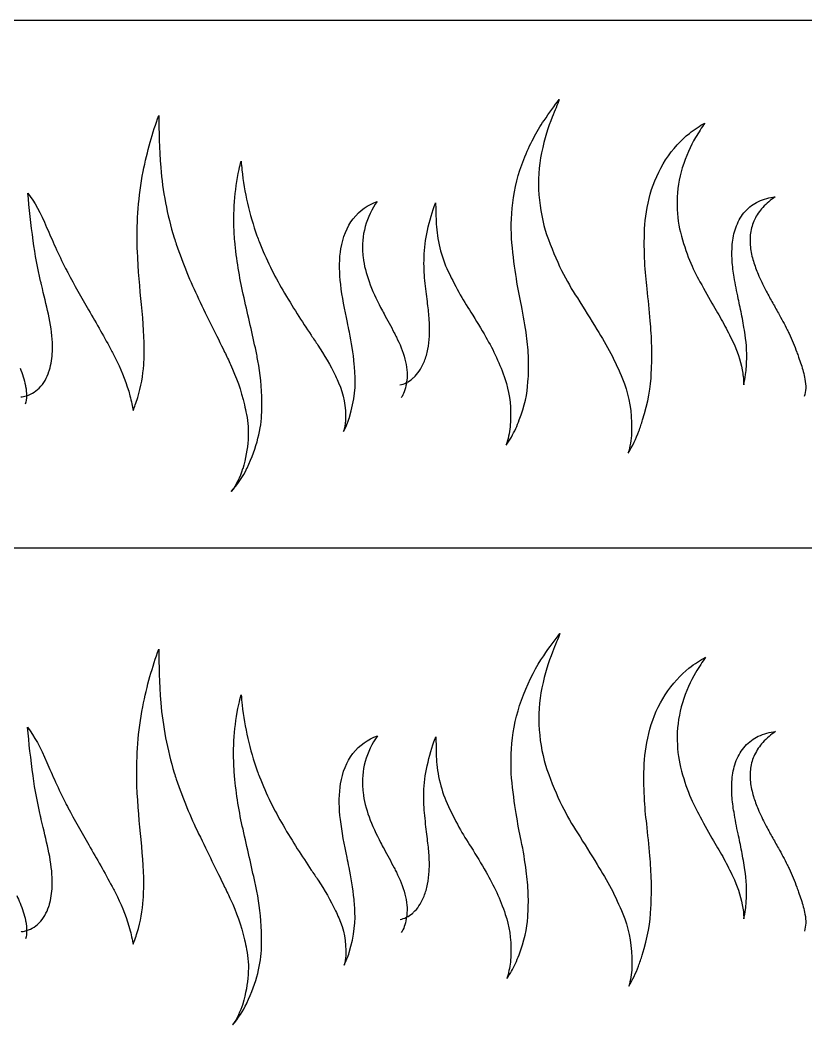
# Model space of a CAD drawing. Extents: x -11 to 6914, y 38 to 2262.
# Drawn here: x 4294 to 5152, y 55 to 1152 of the extents above; entities that cross this region are included whole.
import ezdxf

# ---------------------------------------------------------------- set-up
doc = ezdxf.new("R2010")
doc.units = 0
doc.layers.add('Layer_1', color=7, linetype='CONTINUOUS')

msp = doc.modelspace()

# ---------------------------------------------------------------- linework, layer by layer
at = {"layer": 'Layer_1', "color": 7}
for points in [[(0, 1152), (6912, 1152)], [(5075.96672, 927.614688), (5075.96672, 927.614688)], [(0, 575.99996), (6912, 575.99996)], [(4421.91864, 316.073856), (4421.91864, 316.073864)], [(4643.49616, 314.660056), (4643.49616, 314.660064)], [(4668.19736, 312.02816), (4668.19736, 312.028152)], [(4344.25864, 296.8806), (4344.25864, 296.880592)], [(5099.5132, 290.731296), (5099.5132, 290.731288)], [(4691.39992, 247.338424), (4691.39992, 247.338424)], [(4923.86912, 230.469288), (4923.86912, 230.469288)], [(4653.36344, 227.108352), (4653.36344, 227.10836)], [(4704.85544, 221.979008), (4704.85544, 221.979)], [(4802.7124, 222.041856), (4802.7124, 222.041848)], [(4738.93536, 208.723888), (4738.93536, 208.723896)], [(4428.73648, 191.761936), (4428.73648, 191.761944)], [(4735.11336, 195.725808), (4735.11336, 195.725808)]]:
    msp.add_lwpolyline(points, dxfattribs=at)
for points in [[(4865.93584, 1042.304064), (4871.81048, 1050.9484), (4877.36816, 1058.620536), (4882.56944, 1065.301216)], [(4882.56944, 1065.301216), (4880.50656, 1059.904424), (4877.934, 1053.460376), (4874.88224, 1045.932704)], [(4428.60856, 986.64044), (4433.18984, 1008.853528), (4438.86904, 1029.362464), (4445.64632, 1047.730104)], [(4445.64632, 1047.730104), (4445.66872, 1030.846464), (4446.30984, 1011.890744), (4447.75744, 990.927008)], [(4843.75992, 999.806656), (4850.45032, 1016.284256), (4857.86608, 1030.497664), (4865.93584, 1042.304064)], [(4874.88224, 1045.932704), (4870.58312, 1035.615136), (4866.66248, 1022.673448), (4863.27664, 1007.075208)], [(5024.4788, 1028.361184), (5030.27776, 1032.864792), (5035.86672, 1036.561672), (5041.23616, 1039.515192)], [(5041.23616, 1039.515192), (5038.02136, 1034.810872), (5034.65672, 1029.544016), (5031.19392, 1023.715224)], [(4998.51824, 999.351984), (5006.60768, 1011.593928), (5015.34128, 1021.20392), (5024.4788, 1028.361184)], [(5031.19392, 1023.715224), (5025.68128, 1014.516344), (5020.80352, 1003.493688), (5016.76064, 990.79792)], [(4831.85408, 952.507312), (4833.84664, 968.559328), (4837.78952, 984.364192), (4843.75992, 999.806656)], [(4863.27664, 1007.075208), (4860.35696, 992.431968), (4859.36512, 977.148416), (4860.3828, 961.319416)], [(4981.88616, 962.065224), (4985.61304, 975.381248), (4991.22104, 987.864384), (4998.51824, 999.351984)], [(4447.75744, 990.927008), (4449.91568, 965.429472), (4454.80872, 939.778688), (4462.47256, 914.296282)], [(4528.10272, 917.660439), (4526.6516, 942.01716), (4528.39352, 966.017616), (4533.30856, 989.053608)], [(4533.30856, 989.053608), (4534.01776, 992.08972), (4534.75832, 995.065712), (4535.5296, 997.98152)], [(4535.5296, 997.98152), (4535.79088, 994.825352), (4536.07728, 991.631552), (4536.38984, 988.40132)], [(4536.38984, 988.40132), (4539.0924, 963.921984), (4544.62624, 939.79304), (4552.83368, 916.524127)], [(5016.76064, 990.79792), (5013.17088, 978.919), (5011.28288, 966.715544), (5011.05312, 954.360656)], [(4422.12496, 907.175045), (4421.60288, 932.938904), (4423.55224, 959.659368), (4428.60856, 986.64044)], [(4308.6272, 911.233068), (4306.29912, 929.011), (4304.2972, 946.628776), (4302.83848, 963.247968)], [(4302.83848, 963.247968), (4309.97992, 953.683032), (4316.67776, 941.31128), (4323.37056, 925.6322)], [(4860.3828, 961.319416), (4861.65504, 945.511064), (4864.47, 930.977728), (4868.8004, 917.833773)], [(4975.66032, 924.287936), (4976.22992, 936.066104), (4978.29968, 948.755992), (4981.88616, 962.065224)], [(5011.05312, 954.360632), (5010.97712, 941.991304), (5012.2532, 930.664896), (5014.70008, 920.436023)], [(5011.05312, 954.360656), (5011.05312, 954.360648), (5011.05312, 954.36064), (5011.05312, 954.360632)], [(5099.83392, 953.988792), (5105.84104, 956.85148), (5111.91984, 958.377224), (5117.942, 958.998128)], [(5117.942, 958.998128), (5113.2944, 955.837008), (5108.7528, 952.050216), (5104.62552, 947.51292)], [(4657.76616, 935.193936), (4664.824, 944.341064), (4673.76944, 950.45728), (4683.8648, 954.091712)], [(4683.8648, 954.091712), (4678.19512, 945.841424), (4673.64392, 936.626904), (4670.86024, 926.546)], [(4738.7332, 922.440256), (4741.17424, 933.051752), (4744.07688, 943.040808), (4747.47032, 952.10208)], [(4747.47032, 952.10208), (4747.51832, 952.231872), (4747.56576, 952.361528), (4747.61352, 952.491056)], [(4747.61352, 952.491056), (4747.62152, 952.418496), (4747.62472, 952.34568), (4747.62952, 952.272624)], [(4747.62952, 952.272624), (4747.88984, 947.119712), (4748.05968, 940.486264), (4748.23792, 932.160792)], [(4830.85352, 908.788481), (4829.774, 921.88195), (4830.06096, 936.459232), (4831.85408, 952.507296)], [(4831.85408, 952.507296), (4831.85408, 952.507304), (4831.85408, 952.507312), (4831.85408, 952.507312)], [(5085.49464, 943.197608), (5089.8472, 947.99692), (5094.72192, 951.530976), (5099.83392, 953.988792)], [(5104.62552, 947.51292), (5101.11408, 943.651432), (5098.03264, 939.176272), (5095.63288, 934.157736)], [(4644.32472, 902.178945), (4646.38832, 915.027095), (4651.02632, 926.300304), (4657.76616, 935.193936)], [(5075.96672, 927.614688), (5078.27992, 933.478104), (5081.52248, 938.72724), (5085.49464, 943.197608)], [(5095.63288, 934.157736), (5093.44128, 929.510448), (5091.97664, 924.56188), (5091.25632, 919.503691)], [(4323.37056, 925.6322), (4329.3648, 911.850402), (4336.1176, 896.826289), (4344.09472, 880.806122)], [(4670.86024, 926.546), (4668.19736, 916.79895), (4667.318, 906.429638), (4668.24136, 896.016128)], [(4735.09096, 893.392606), (4735.42808, 902.835717), (4736.57096, 912.547609), (4738.7332, 922.440256)], [(4748.23792, 932.160792), (4748.50192, 924.353512), (4749.51952, 915.915294), (4751.47152, 906.855152)], [(4975.80872, 888.201806), (4975.30128, 899.239274), (4975.1972, 911.334963), (4975.66032, 924.287936)], [(5071.57208, 909.568579), (5072.21888, 915.608433), (5073.67312, 921.721608), (5075.96672, 927.614688)], [(4316.79624, 867.147821), (4313.68016, 880.962655), (4310.78512, 895.693041), (4308.6272, 911.233068)], [(4462.47256, 914.296282), (4463.20952, 911.962945), (4463.95664, 909.651772), (4464.71368, 907.362895)], [(4528.10272, 917.66043), (4528.10272, 917.660433), (4528.10272, 917.660436), (4528.10272, 917.660439)], [(4528.61168, 911.012291), (4528.42744, 913.212063), (4528.25768, 915.428264), (4528.10272, 917.66043)], [(4528.61168, 911.012282), (4528.61168, 911.012286), (4528.61168, 911.012289), (4528.61168, 911.012291)], [(4537.90672, 852.776931), (4533.68256, 871.194946), (4530.45016, 890.696575), (4528.61168, 911.012282)], [(4552.83368, 916.524127), (4552.83368, 916.524122), (4552.83368, 916.524115), (4552.83368, 916.52411)], [(4552.83368, 916.52411), (4553.61776, 914.389458), (4554.41328, 912.279354), (4555.21984, 910.193788)], [(4868.8004, 917.833773), (4873.96584, 903.425273), (4879.43152, 890.400162), (4885.12984, 878.818853)], [(5014.70008, 920.436023), (5017.63408, 909.1383), (5021.01072, 898.99434), (5024.6836, 889.946704)], [(5091.25632, 919.503684), (5090.54744, 914.397049), (5090.54448, 909.351338), (5091.08024, 904.49597)], [(5091.25632, 919.503691), (5091.25632, 919.503689), (5091.25632, 919.503686), (5091.25632, 919.503684)], [(4422.12496, 907.175026), (4422.12496, 907.175032), (4422.12496, 907.175038), (4422.12496, 907.175045)], [(4422.35456, 900.169275), (4422.27024, 902.47711), (4422.19352, 904.812389), (4422.12496, 907.175026)], [(4422.35456, 900.169266), (4422.35456, 900.169269), (4422.35456, 900.169272), (4422.35456, 900.169275)], [(4426.8744, 841.513356), (4424.96248, 859.273862), (4423.26048, 878.846642), (4422.35456, 900.169266)], [(4464.71368, 907.362895), (4471.91728, 886.236446), (4480.13216, 866.36566), (4489.11472, 847.842863)], [(4555.21984, 910.193788), (4562.86488, 890.919999), (4571.59144, 873.213296), (4581.05184, 857.119543)], [(4643.81832, 898.594908), (4643.96904, 899.796521), (4644.13768, 900.991514), (4644.32472, 902.178939)], [(4644.32472, 902.178939), (4644.32472, 902.178941), (4644.32472, 902.178943), (4644.32472, 902.178945)], [(4751.47152, 906.855152), (4751.47152, 906.855146), (4751.47152, 906.855142), (4751.47152, 906.855136)], [(4751.47152, 906.855136), (4753.57744, 897.796334), (4756.37472, 889.073383), (4759.96656, 880.847578)], [(4835.7668, 870.12029), (4833.96568, 881.520983), (4832.29368, 894.392886), (4830.85352, 908.788481)], [(5071.20304, 889.58557), (5070.82632, 896.099702), (5070.88976, 902.822826), (5071.57208, 909.568579)], [(5091.08024, 904.49597), (5091.08024, 904.495967), (5091.08024, 904.495965), (5091.08024, 904.495962)], [(5091.08024, 904.495962), (5091.71048, 899.007576), (5092.86568, 893.741244), (5094.36544, 888.698617)], [(4644.17472, 863.438412), (4642.68528, 875.537554), (4642.4444, 887.436961), (4643.81832, 898.594908)], [(4668.24136, 896.016128), (4668.24136, 896.016124), (4668.24136, 896.016121), (4668.24136, 896.016117)], [(4668.24136, 896.016117), (4668.32904, 895.04667), (4668.43104, 894.078528), (4668.5468, 893.111951)], [(4668.5468, 893.111951), (4669.63824, 884.094106), (4671.94824, 875.169074), (4675.07864, 866.517088)], [(4735.99416, 867.791028), (4735.2096, 875.422501), (4734.84392, 883.91339), (4735.09096, 893.392597)], [(4735.09096, 893.392597), (4735.09096, 893.3926), (4735.09096, 893.392603), (4735.09096, 893.392606)], [(5024.6836, 889.946704), (5028.24208, 881.221075), (5032.082, 873.391875), (5036.06464, 866.415275)], [(5073.4136, 871.315832), (5072.36656, 877.175989), (5071.57872, 883.312034), (5071.20304, 889.58557)], [(5094.36544, 888.698617), (5095.81024, 883.849714), (5097.57408, 879.192055), (5099.49592, 874.728986)], [(4344.09472, 880.806122), (4344.09472, 880.806118), (4344.09472, 880.806114), (4344.09472, 880.80611)], [(4344.09472, 880.80611), (4344.8508, 879.334122), (4345.6104, 877.864438), (4346.37352, 876.397539)], [(4759.96656, 880.847578), (4764.1884, 871.788054), (4768.52856, 863.156074), (4772.97704, 855.111463)], [(4885.12984, 878.818853), (4890.6532, 867.637823), (4896.4052, 857.598146), (4902.30552, 848.738746)], [(4978.4152, 858.820944), (4977.25384, 867.712652), (4976.33808, 877.55124), (4975.80872, 888.201806)], [(4316.79624, 867.147807), (4316.79624, 867.147811), (4316.79624, 867.147816), (4316.79624, 867.147821)], [(4317.6804, 863.354703), (4317.38784, 864.60596), (4317.09304, 865.870226), (4316.79624, 867.147807)], [(4346.37352, 876.397539), (4353.57456, 862.82639), (4361.18712, 849.140895), (4369.1584, 835.608359)], [(4675.07864, 866.517088), (4678.57104, 856.838686), (4682.96456, 847.447344), (4687.7492, 838.280371)], [(4738.68944, 844.941863), (4737.88904, 851.735054), (4736.96904, 859.293114), (4735.99416, 867.791028)], [(4841.38376, 840.622409), (4839.4464, 849.3022), (4837.54128, 859.118175), (4835.7668, 870.12029)], [(5077.8768, 847.929119), (5076.22416, 855.776664), (5074.67608, 863.579268), (5073.4136, 871.315832)], [(5099.49592, 874.728986), (5099.49592, 874.728982), (5099.49592, 874.728978), (5099.49592, 874.728974)], [(5099.49592, 874.728974), (5101.97784, 868.883479), (5104.71168, 863.223035), (5107.5796, 857.700393)], [(4325.22784, 831.090822), (4323.07472, 841.0334), (4320.44936, 851.729126), (4317.6804, 863.354703)], [(4581.05184, 857.119543), (4591.51512, 839.216967), (4601.8724, 822.956377), (4611.84424, 808.208583)], [(4651.39032, 821.975042), (4648.43848, 836.023634), (4645.78032, 849.944008), (4644.17472, 863.438412)], [(4981.80816, 823.851378), (4980.83376, 835.292051), (4979.63992, 846.965628), (4978.4152, 858.820944)], [(5036.06464, 866.415275), (5041.06552, 857.141867), (5046.03056, 848.364521), (5050.87856, 840.029884)], [(5107.5796, 857.700393), (5107.5796, 857.700389), (5107.5796, 857.700386), (5107.5796, 857.700382)], [(5107.5796, 857.700382), (5109.8624, 853.321116), (5112.2192, 848.998266), (5114.5916, 844.712651)], [(4489.11472, 847.842863), (4499.00648, 827.253135), (4508.55888, 807.885616), (4517.46576, 789.716714)], [(4551.05104, 794.168837), (4547.04992, 812.728347), (4542.47752, 832.295953), (4537.90672, 852.776931)], [(4740.63968, 827.110827), (4740.14736, 832.502813), (4739.47352, 838.398712), (4738.68944, 844.941863)], [(4772.97704, 855.111463), (4777.2792, 847.351115), (4781.6892, 840.018931), (4786.1756, 833.23191)], [(4902.30552, 848.738746), (4909.674, 836.89118), (4916.79048, 825.449118), (4923.57912, 814.431435)], [(5077.8768, 847.929109), (5077.8768, 847.929112), (5077.8768, 847.929116), (5077.8768, 847.929119)], [(5081.8436, 828.773914), (5080.57432, 835.351717), (5079.21624, 841.727113), (5077.8768, 847.929109)], [(5114.5916, 844.712651), (5116.90728, 840.520719), (5119.24704, 836.348912), (5121.58272, 832.184107)], [(4369.1584, 835.608359), (4377.99056, 820.54032), (4386.52184, 805.40757), (4394.4768, 790.441828)], [(4429.75512, 787.727331), (4429.98456, 803.850269), (4428.86696, 821.757987), (4426.8744, 841.513356)], [(4687.7492, 838.280371), (4688.95616, 835.963404), (4690.18608, 833.656885), (4691.43248, 831.357922)], [(4846.86, 807.448439), (4845.47664, 817.995712), (4843.62088, 829.043547), (4841.38376, 840.622409)], [(5050.87856, 840.029884), (5054.77128, 833.458464), (5058.50904, 826.929723), (5062.05144, 820.442086)], [(4329.5772, 800.083673), (4329.11936, 809.718363), (4327.60344, 819.987344), (4325.22784, 831.090822)], [(4691.43248, 831.357922), (4691.43248, 831.35792), (4691.43248, 831.357918), (4691.43248, 831.357917)], [(4691.43248, 831.357917), (4695.1, 824.592439), (4698.8548, 817.739345), (4702.50752, 810.679844)], [(4740.98968, 807.066359), (4741.32568, 813.33849), (4741.19472, 819.99939), (4740.63968, 827.110827)], [(4786.1756, 833.23191), (4791.82864, 824.201335), (4797.2912, 815.116673), (4802.47552, 806.039226)], [(4981.80816, 823.851364), (4981.80816, 823.851369), (4981.80816, 823.851374), (4981.80816, 823.851378)], [(4983.43208, 796.134979), (4983.23056, 805.602719), (4982.65128, 814.841979), (4981.80816, 823.851364)], [(5085.28512, 808.452206), (5084.25592, 815.542576), (5083.08416, 822.301786), (5081.8436, 828.773914)], [(5121.58272, 832.184107), (5124.97936, 826.162746), (5128.24912, 820.072063), (5131.33136, 813.895014)], [(4651.39032, 821.975029), (4651.39032, 821.975034), (4651.39032, 821.975038), (4651.39032, 821.975042)], [(4653.61928, 811.227024), (4652.87688, 814.834372), (4652.13, 818.417319), (4651.39032, 821.975029)], [(4923.57912, 814.431435), (4923.57912, 814.431433), (4923.57912, 814.43143), (4923.57912, 814.431428)], [(4923.57912, 814.431428), (4929.04576, 805.765125), (4934.16592, 796.951474), (4938.88064, 788.004733)], [(5062.05144, 820.442086), (5062.05144, 820.442085), (5062.05144, 820.442083), (5062.05144, 820.442082)], [(5062.05144, 820.442082), (5065.51128, 814.03669), (5068.80336, 807.546527), (5071.91304, 800.985162)], [(5131.33136, 813.895014), (5131.97424, 812.60516), (5132.60944, 811.312442), (5133.23592, 810.016559)], [(4611.84424, 808.208583), (4614.35304, 804.468069), (4616.8184, 800.797993), (4619.23824, 797.195945)], [(4653.61928, 811.227018), (4653.61928, 811.227019), (4653.61928, 811.227022), (4653.61928, 811.227024)], [(4659.00856, 776.120034), (4657.79344, 788.911488), (4655.85448, 800.537671), (4653.61928, 811.227018)], [(4702.50752, 810.679844), (4703.3072, 809.13248), (4704.10128, 807.57669), (4704.88712, 806.01091)], [(4704.88712, 806.01091), (4704.88712, 806.010906), (4704.88712, 806.010902), (4704.88712, 806.010898)], [(4704.88712, 806.010898), (4708.68496, 798.526724), (4711.94584, 790.605399), (4714.27856, 782.036858)], [(4739.22728, 792.674281), (4740.1648, 797.29137), (4740.73856, 802.102911), (4740.98968, 807.066351)], [(4740.98968, 807.066351), (4740.98968, 807.066354), (4740.98968, 807.066357), (4740.98968, 807.066359)], [(4802.47552, 806.039226), (4802.47552, 806.039223), (4802.47552, 806.039222), (4802.47552, 806.03922)], [(4802.47552, 806.03922), (4806.64104, 798.884126), (4810.54552, 791.467299), (4814.098, 783.795786)], [(4849.0348, 782.431973), (4848.76984, 790.79725), (4848.02344, 799.143625), (4846.86, 807.448439)], [(5071.91304, 800.985162), (5071.91304, 800.985158), (5071.91304, 800.985154), (5071.91304, 800.985151)], [(5071.91304, 800.985151), (5076.59976, 791.443198), (5079.96232, 781.078788), (5082.08856, 770.081262)], [(5085.28512, 808.452194), (5085.28512, 808.452198), (5085.28512, 808.452202), (5085.28512, 808.452206)], [(5086.66304, 773.611398), (5087.54816, 786.629162), (5086.92848, 798.160577), (5085.28512, 808.452194)], [(5133.23592, 810.016559), (5136.498, 803.079263), (5139.35536, 796.312478), (5141.7228, 789.607766)], [(4327.12904, 772.506975), (4328.8388, 779.030171), (4329.63192, 785.907859), (4329.70368, 792.879834)], [(4329.70368, 792.879834), (4329.73328, 795.246716), (4329.69088, 797.647442), (4329.5772, 800.083673)], [(4394.4768, 790.441828), (4396.47784, 786.649043), (4398.42592, 782.844938), (4400.31584, 779.031417)], [(4517.46576, 789.716714), (4517.46576, 789.716709), (4517.46576, 789.716703), (4517.46576, 789.716698)], [(4517.46576, 789.716698), (4519.7024, 785.106614), (4521.87208, 780.538007), (4523.97072, 776.009628)], [(4551.05104, 794.168822), (4551.05104, 794.168826), (4551.05104, 794.168832), (4551.05104, 794.168837)], [(4553.85456, 780.134694), (4552.98648, 784.782793), (4552.04936, 789.46077), (4551.05104, 794.168822)], [(4619.23824, 797.195945), (4626.42216, 786.466091), (4632.80712, 775.258879), (4638.352, 763.687406)], [(4735.4164, 779.633088), (4737.05584, 783.77433), (4738.31296, 788.14688), (4739.22728, 792.674274)], [(4739.22728, 792.674274), (4739.22728, 792.674276), (4739.22728, 792.674278), (4739.22728, 792.674281)], [(4982.94744, 766.725024), (4983.49968, 776.966767), (4983.63304, 786.769115), (4983.43208, 796.134964)], [(4983.43208, 796.134964), (4983.43208, 796.13497), (4983.43208, 796.134974), (4983.43208, 796.134979)], [(4400.31584, 779.031417), (4400.31592, 779.031413), (4400.31592, 779.031409), (4400.31592, 779.031405)], [(4400.31592, 779.031405), (4405.93392, 767.704278), (4410.69832, 755.360056), (4414.24384, 741.967624)], [(4429.22984, 775.717802), (4429.51352, 779.635134), (4429.6872, 783.638306), (4429.75512, 787.727331)], [(4553.85456, 780.134687), (4553.85456, 780.13469), (4553.85456, 780.134692), (4553.85456, 780.134694)], [(4558.1372, 735.03828), (4558.05, 751.252096), (4556.5168, 766.281791), (4553.85456, 780.134687)], [(4714.27856, 782.036858), (4714.28656, 782.012898), (4714.29056, 781.988938), (4714.29616, 781.96497)], [(4714.29616, 781.96497), (4716.26072, 773.923937), (4717.124, 766.205212), (4716.2708, 758.8215)], [(4725.42056, 763.406854), (4729.73688, 767.96485), (4733.09088, 773.639914), (4735.4164, 779.633085)], [(4735.4164, 779.633085), (4735.4164, 779.633086), (4735.4164, 779.633087), (4735.4164, 779.633088)], [(4814.098, 783.795786), (4817.56824, 776.218699), (4820.7192, 768.240856), (4823.47704, 759.851712)], [(4848.45552, 757.024552), (4849.12168, 765.672902), (4849.29736, 774.156001), (4849.0348, 782.431973)], [(4938.88064, 788.004733), (4938.88064, 788.004728), (4938.88064, 788.004723), (4938.88064, 788.004718)], [(4938.88064, 788.004718), (4943.48664, 779.13871), (4947.73192, 769.915278), (4951.58, 760.351056)], [(5141.7228, 789.607766), (5141.7228, 789.607763), (5141.7228, 789.607759), (5141.7228, 789.607756)], [(5141.7228, 789.607756), (5142.38176, 787.742527), (5143.03224, 785.898844), (5143.66976, 784.072355)], [(5143.66976, 784.072355), (5143.66976, 784.072354), (5143.66976, 784.072352), (5143.66976, 784.07235)], [(5143.66976, 784.07235), (5145.55608, 778.620456), (5147.36744, 773.392319), (5148.74856, 768.270498)], [(4294.39088, 772.095667), (4296.92024, 765.77975), (4298.96952, 759.53372), (4300.22584, 753.23084)], [(4315.32648, 750.35876), (4320.18296, 755.306872), (4323.69664, 761.639568), (4325.87256, 768.276758)], [(4325.87256, 768.276763), (4326.33744, 769.666811), (4326.75568, 771.077693), (4327.12904, 772.506966)], [(4325.87256, 768.276758), (4325.87256, 768.27676), (4325.87256, 768.276762), (4325.87256, 768.276763)], [(4327.12904, 772.506966), (4327.12904, 772.506969), (4327.12904, 772.506972), (4327.12904, 772.506975)], [(4422.6824, 739.934216), (4426.35904, 751.990288), (4428.49064, 764.0527), (4429.22984, 775.71779)], [(4429.22984, 775.71779), (4429.22984, 775.717794), (4429.22984, 775.717798), (4429.22984, 775.717802)], [(4523.97072, 776.009628), (4530.24488, 762.502178), (4535.35648, 747.876848), (4539.08944, 732.145376)], [(4659.69096, 767.529051), (4659.50752, 770.443259), (4659.27824, 773.306255), (4659.00856, 776.120034)], [(5082.08856, 770.081262), (5082.53488, 767.770687), (5082.92664, 765.439033), (5083.2644, 763.08768)], [(5085.91504, 765.24141), (5086.23368, 768.091525), (5086.48144, 770.880938), (5086.66304, 773.611398)], [(5148.74856, 768.270498), (5149.50008, 765.581975), (5150.13656, 762.88576), (5150.60472, 760.17032)], [(4638.352, 763.687406), (4639.56984, 761.136096), (4640.73968, 758.576152), (4641.86128, 756.008136)], [(4653.76736, 718.530672), (4659.24984, 737.30484), (4660.8384, 753.510456), (4659.69096, 767.529051)], [(4708.59552, 753.801984), (4713.54936, 754.758712), (4718.4716, 757.148536), (4722.59688, 760.708552)], [(4716.2708, 758.8215), (4716.12208, 757.628284), (4715.95528, 756.456804), (4715.76848, 755.30738)], [(4722.59688, 760.708552), (4723.57952, 761.553528), (4724.52104, 762.455299), (4725.42056, 763.406854)], [(4823.47704, 759.851712), (4823.47704, 759.851704), (4823.47704, 759.851704), (4823.47704, 759.851696)], [(4823.47704, 759.851696), (4827.71768, 747.649272), (4829.91912, 733.677968), (4829.54608, 717.984632)], [(4838.9712, 715.560792), (4844.67008, 730.446952), (4847.79544, 744.433008), (4848.45552, 757.024536)], [(4848.45552, 757.024536), (4848.45552, 757.024544), (4848.45552, 757.024544), (4848.45552, 757.024552)], [(4951.58, 760.351056), (4951.58, 760.351048), (4951.58, 760.351048), (4951.58, 760.35104)], [(4951.58, 760.35104), (4957.50728, 746.412568), (4960.84224, 730.481088), (4961.45072, 712.764248)], [(4973.54208, 715.611208), (4979.51544, 734.74972), (4982.506, 751.814056), (4982.94744, 766.725024)], [(5083.2644, 763.08768), (5083.59952, 759.868376), (5083.7628, 756.742744), (5083.76104, 753.708784)], [(5083.76104, 753.708784), (5084.68992, 757.5358), (5085.40312, 761.382048), (5085.91504, 765.24141)], [(5150.60472, 760.17032), (5151.19328, 756.77616), (5151.53712, 753.401776), (5151.40784, 750.111144)], [(4299.40144, 741.410576), (4305.1208, 742.728056), (4310.82184, 745.771448), (4315.28648, 750.31788)], [(4300.22584, 753.23084), (4300.30896, 752.81412), (4300.38872, 752.397936), (4300.46488, 751.982312)], [(4300.46488, 751.982312), (4301.07192, 748.609072), (4301.46408, 745.308096), (4301.4552, 742.081208)], [(4315.28648, 750.31788), (4315.30008, 750.33148), (4315.31288, 750.34508), (4315.32648, 750.35876)], [(4641.86128, 756.008136), (4647.53688, 743.604752), (4649.97816, 729.804816), (4649.49128, 714.986576)], [(4715.76848, 755.30738), (4714.55104, 748.601652), (4712.9756, 743.296644), (4709.99272, 739.940428)], [(5151.40784, 750.111144), (5151.28792, 747.03016), (5150.79088, 743.991288), (5149.78664, 741.185704)], [(4295.24368, 740.667584), (4295.66648, 740.720704), (4296.08968, 740.779392), (4296.51336, 740.844608)], [(4296.51336, 740.844608), (4297.47448, 740.993272), (4298.43816, 741.179664), (4299.40144, 741.410576)], [(4301.4552, 742.081208), (4301.4416, 738.80792), (4301.06864, 735.606944), (4300.094, 732.656312)], [(4414.24384, 741.967624), (4415.02408, 739.018968), (4415.73848, 736.028048), (4416.38288, 732.994696)], [(4420.03816, 731.994704), (4421.00224, 734.628728), (4421.88336, 737.2766), (4422.6824, 739.934216)], [(4557.97096, 724.179144), (4558.10928, 727.843336), (4558.16352, 731.463064), (4558.1372, 735.03828)], [(4416.38288, 732.994696), (4416.92016, 730.682536), (4417.36624, 728.315568), (4417.7172, 725.894648)], [(4417.7172, 725.894648), (4418.59112, 727.947472), (4419.36536, 729.98256), (4420.03816, 731.994704)], [(4539.08944, 732.145376), (4539.91312, 728.675288), (4540.65936, 725.164464), (4541.32576, 721.612776)], [(4542.022, 662.975016), (4552.67176, 685.989808), (4557.79616, 706.479224), (4557.97096, 724.179144)], [(4541.32576, 721.612776), (4544.98648, 704.445808), (4543.7588, 684.567024), (4537.24968, 662.216368)], [(4647.34048, 702.926144), (4649.9104, 707.883328), (4652.02448, 713.0382), (4653.71536, 718.3688)], [(4649.48008, 714.856832), (4649.11304, 710.569624), (4648.39544, 706.59684), (4647.34048, 702.926144)], [(4649.49128, 714.986576), (4649.49128, 714.943296), (4649.48328, 714.900056), (4649.48008, 714.856832)], [(4653.71536, 718.3688), (4653.73296, 718.42272), (4653.74976, 718.476704), (4653.76736, 718.530672)], [(4829.54608, 717.984632), (4829.47328, 714.68692), (4829.286, 711.323112), (4828.9808, 707.893864)], [(4835.07904, 706.085072), (4836.49096, 709.26972), (4837.788, 712.4298), (4838.9712, 715.560792)], [(4969.42528, 703.305008), (4970.932, 707.483904), (4972.30296, 711.586464), (4973.54208, 715.611208)], [(4828.9808, 707.893864), (4828.19552, 701.169504), (4826.73872, 694.596696), (4824.59152, 688.214072)], [(4824.59152, 688.214072), (4828.7256, 693.836288), (4832.23248, 699.800784), (4835.07904, 706.085072)], [(4957.72976, 679.34568), (4962.44552, 687.074136), (4966.33888, 695.070576), (4969.42528, 703.305008)], [(4961.45072, 712.764248), (4961.58368, 709.035304), (4961.59592, 705.241088), (4961.48672, 701.383432)], [(4961.48672, 701.383432), (4960.98936, 693.740152), (4959.73288, 686.389376), (4957.72976, 679.34568)], [(4524.81752, 637.293216), (4531.74408, 644.96604), (4537.44224, 653.470728), (4541.9236, 662.773592)], [(4537.18488, 662.020368), (4534.24608, 652.963632), (4530.12432, 644.714848), (4524.81752, 637.293216)], [(4537.24968, 662.216368), (4537.22808, 662.151008), (4537.20648, 662.085672), (4537.18488, 662.020368)], [(4541.9236, 662.773592), (4541.9564, 662.840712), (4541.9892, 662.907848), (4542.022, 662.975016)], [(4865.62784, 458.170696), (4871.91, 467.422576), (4877.82944, 475.561736), (4883.33784, 482.564568)], [(4883.33784, 482.564568), (4881.20024, 476.93992), (4878.47632, 470.117984), (4875.20376, 462.054216)], [(4428.15112, 402.514872), (4432.85456, 425.370496), (4438.7192, 446.42856), (4445.7448, 465.212736)], [(4445.7448, 465.212736), (4445.7296, 447.962016), (4446.36288, 428.515616), (4447.85088, 406.943328)], [(4875.20376, 462.054216), (4870.89688, 451.728528), (4866.96952, 438.777904), (4863.57816, 423.170512)], [(4843.47368, 415.683928), (4850.15712, 432.155352), (4857.56552, 446.365376), (4865.62784, 458.170696)], [(5024.0736, 444.629536), (5030.35144, 449.517936), (5036.38304, 453.461704), (5042.15616, 456.541008)], [(5042.15616, 456.541008), (5038.7076, 451.55516), (5035.0792, 445.911992), (5031.33648, 439.612288)], [(4998.08816, 415.532504), (5006.18464, 427.80652), (5014.92648, 437.446144), (5024.0736, 444.629536)], [(5031.33648, 439.612288), (5025.82728, 430.419304), (5020.95288, 419.404528), (5016.91336, 406.718784)], [(4863.57816, 423.170512), (4860.65352, 408.518736), (4859.65832, 393.227192), (4860.67384, 377.391)], [(4447.85088, 406.943328), (4450.00752, 381.443792), (4454.8996, 355.791312), (4462.56288, 330.307632)], [(4532.98904, 405.119024), (4533.82552, 408.707304), (4534.70584, 412.211784), (4535.62864, 415.632368)], [(4535.62864, 415.632368), (4535.92608, 411.923432), (4536.25824, 408.161816), (4536.62696, 404.349512)], [(4831.5824, 368.405968), (4833.57176, 384.449624), (4837.50968, 400.247344), (4843.47368, 415.683928)], [(4981.44832, 378.15928), (4985.17448, 391.502856), (4990.7848, 404.0148), (4998.08816, 415.532504)], [(5016.91336, 406.718784), (5013.32656, 394.849336), (5011.44024, 382.655792), (5011.2108, 370.311336)], [(4421.6888, 323.07524), (4421.16536, 348.823144), (4423.10656, 375.53472), (4428.15112, 402.514872)], [(4527.80168, 333.666472), (4526.34416, 358.039744), (4528.0796, 382.059824), (4532.98904, 405.119024)], [(4536.62696, 404.349512), (4539.3268, 379.880432), (4544.85736, 355.763296), (4553.06016, 332.507952)], [(4308.4824, 327.083344), (4306.09936, 345.207624), (4304.05432, 363.17108), (4302.57784, 380.081344)], [(4302.57784, 380.081344), (4309.8772, 370.411288), (4316.70744, 357.822992), (4323.53512, 341.783656)], [(4860.67384, 377.391), (4860.67384, 377.390992), (4860.67384, 377.390984), (4860.67384, 377.390968)], [(4860.67384, 377.390968), (4861.94408, 361.575424), (4864.75808, 347.036352), (4869.08816, 333.88788)], [(4975.23184, 340.31296), (4975.79648, 352.109936), (4977.86296, 364.822568), (4981.44832, 378.15928)], [(5099.63672, 370.25008), (5105.9232, 373.26204), (5112.28544, 374.811056), (5118.5772, 375.389632)], [(5118.5772, 375.389632), (5113.71408, 372.146576), (5108.95184, 368.2274), (5104.64192, 363.489824)], [(4657.41488, 351.418528), (4664.6344, 360.834208), (4673.83208, 367.071224), (4684.2164, 370.717976)], [(4684.2164, 370.717976), (4678.36128, 362.316176), (4673.6616, 352.901152), (4670.81312, 342.577768)], [(4738.47008, 338.163312), (4740.89672, 348.751256), (4743.784, 358.722544), (4747.16144, 367.771392)], [(4747.16144, 367.771392), (4747.38128, 368.370968), (4747.60064, 368.967792), (4747.81952, 369.561816)], [(4747.81952, 369.561816), (4747.84912, 369.233152), (4747.87552, 368.89936), (4747.89872, 368.560384)], [(4747.89872, 368.560384), (4748.14456, 363.391312), (4748.30128, 356.737928), (4748.46768, 348.389128)], [(4830.58672, 324.711096), (4829.50704, 337.797016), (4829.79232, 352.366176), (4831.5824, 368.405952)], [(4831.5824, 368.405952), (4831.5824, 368.40596), (4831.5824, 368.40596), (4831.5824, 368.405968)], [(5011.2108, 370.311336), (5011.1348, 357.952368), (5012.41024, 346.635264), (5014.85528, 336.4146)], [(5085.26928, 359.392392), (5089.63048, 364.217752), (5094.51456, 367.774064), (5099.63672, 370.25008)], [(5104.64192, 363.489824), (5101.13136, 359.629744), (5098.0508, 355.156376), (5095.65184, 350.140024)], [(4643.99896, 318.256232), (4646.05008, 331.149832), (4650.67912, 342.471976), (4657.41488, 351.418528)], [(5075.72848, 343.7356), (5078.0428, 349.623768), (5081.28952, 354.897512), (5085.26928, 359.392392)], [(4323.53512, 341.783656), (4329.5252, 327.974592), (4336.278, 312.924752), (4344.25864, 296.8806)], [(4670.81312, 342.577768), (4668.15064, 332.824008), (4667.27232, 322.448136), (4668.19736, 312.02816)], [(4748.46768, 348.389128), (4748.7212, 340.559888), (4749.73192, 332.09952), (4751.68032, 323.017208)], [(4975.396, 304.17752), (4974.884, 315.22768), (4974.77472, 327.339552), (4975.23184, 340.31296)], [(5071.33864, 325.625144), (5071.98168, 331.683336), (5073.43424, 337.81788), (5075.72848, 343.7356)], [(5095.65184, 350.140024), (5093.46088, 345.4948), (5091.99664, 340.548344), (5091.27648, 335.492336)], [(4462.56288, 330.307632), (4463.29984, 327.974176), (4464.04688, 325.662896), (4464.80384, 323.373912)], [(4527.80168, 333.666464), (4527.80168, 333.666464), (4527.80168, 333.666464), (4527.80168, 333.666472)], [(4528.31248, 327.013936), (4528.12768, 329.215128), (4527.9572, 331.432792), (4527.80168, 333.666464)], [(4553.06016, 332.507952), (4553.06016, 332.507944), (4553.06016, 332.507936), (4553.06016, 332.507936)], [(4553.06016, 332.507936), (4553.84384, 330.374504), (4554.63888, 328.265624), (4555.44504, 326.181272)], [(4734.85472, 309.187296), (4735.18688, 318.604928), (4736.32072, 328.29292), (4738.47008, 338.163312)], [(4869.08816, 333.88788), (4874.25328, 319.474384), (4879.71904, 306.445712), (4885.41752, 294.861904)], [(5014.85528, 336.4146), (5017.78696, 325.125736), (5021.16136, 314.989592), (5024.83208, 305.94864)], [(5091.27648, 335.492336), (5090.56768, 330.387872), (5090.56456, 325.34408), (5091.1, 320.490384)], [(4316.65312, 283.069448), (4313.54064, 296.859896), (4310.64488, 311.566408), (4308.4824, 327.083344)], [(4421.6888, 323.075216), (4421.6888, 323.075224), (4421.6888, 323.075232), (4421.6888, 323.07524)], [(4421.91864, 316.073864), (4421.83424, 318.3802), (4421.75744, 320.714016), (4421.6888, 323.075216)], [(4464.80384, 323.373912), (4472.00712, 302.246464), (4480.222, 282.375032), (4489.20456, 263.851912)], [(4528.31248, 327.013928), (4528.31248, 327.013936), (4528.31248, 327.013936), (4528.31248, 327.013936)], [(4537.6208, 268.748032), (4533.39344, 287.173632), (4530.15648, 306.6852), (4528.31248, 327.013928)], [(4555.44504, 326.181272), (4555.44504, 326.181264), (4555.44504, 326.181256), (4555.44504, 326.181256)], [(4555.44504, 326.181256), (4563.08576, 306.918576), (4571.80792, 289.223208), (4581.26344, 273.140736)], [(4643.49616, 314.660064), (4643.64568, 315.865632), (4643.81312, 317.064672), (4643.99896, 318.256216)], [(4643.99896, 318.256216), (4643.99896, 318.256224), (4643.99896, 318.256224), (4643.99896, 318.256232)], [(4751.68032, 323.017208), (4751.68032, 323.0172), (4751.68032, 323.017192), (4751.68032, 323.017192)], [(4751.68032, 323.017192), (4753.78304, 313.936288), (4756.57976, 305.194136), (4760.17336, 296.951896)], [(4835.49768, 286.0656), (4833.69792, 297.459408), (4832.02672, 310.323624), (4830.58672, 324.711096)], [(5070.98344, 305.591752), (5070.60224, 312.119704), (5070.66112, 318.859552), (5071.33864, 325.625144)], [(5091.1, 320.490384), (5091.1, 320.490376), (5091.1, 320.490376), (5091.1, 320.490376)], [(5091.1, 320.490376), (5091.72984, 315.003792), (5092.88464, 309.739016), (5094.384, 304.697704)], [(4426.42656, 257.4676), (4424.52272, 275.209224), (4422.82456, 294.764888), (4421.91864, 316.073856)], [(4643.8872, 279.409696), (4642.3864, 291.535336), (4642.13392, 303.465784), (4643.49616, 314.660056)], [(4668.19736, 312.028152), (4668.2852, 311.05812), (4668.38736, 310.0894), (4668.50336, 309.122256)], [(4668.50336, 309.122256), (4669.5964, 300.099208), (4671.90816, 291.169472), (4675.04032, 282.513256)], [(4735.7616, 283.654752), (4734.97912, 291.265664), (4734.61216, 299.733416), (4734.85472, 309.187288)], [(4734.85472, 309.187288), (4734.85472, 309.187296), (4734.85472, 309.187296), (4734.85472, 309.187296)], [(4344.25864, 296.880592), (4345.01504, 295.406424), (4345.77496, 293.934608), (4346.53848, 292.465616)], [(4760.17336, 296.951896), (4764.39752, 287.874536), (4768.74048, 279.227632), (4773.19216, 271.170776)], [(4978.01416, 274.76804), (4976.84944, 283.666744), (4975.92976, 293.51468), (4975.396, 304.17752)], [(5024.83208, 305.94864), (5028.38832, 297.229488), (5032.22616, 289.405896), (5036.20648, 282.433976)], [(5073.2068, 287.288792), (5072.15552, 293.157776), (5071.36344, 299.304848), (5070.98344, 305.591752)], [(5094.384, 304.697704), (5095.8284, 299.850072), (5097.59176, 295.193488), (5099.5132, 290.731296)], [(4346.53848, 292.465616), (4346.53848, 292.465608), (4346.53856, 292.4656), (4346.53856, 292.4656)], [(4346.53856, 292.4656), (4353.74336, 278.875224), (4361.36088, 265.173232), (4369.33816, 251.626744)], [(4841.1088, 256.585712), (4839.17392, 265.260256), (4837.2708, 275.070144), (4835.49768, 286.0656)], [(4885.41752, 294.861904), (4890.94104, 283.678464), (4896.69344, 273.63732), (4902.59408, 264.777112)], [(5077.68208, 263.868952), (5076.02632, 271.726568), (5074.47416, 279.5402), (5073.2068, 287.288792)], [(5099.5132, 290.731288), (5101.99464, 284.886992), (5104.72808, 279.22768), (5107.5956, 273.70612)], [(4317.53616, 279.28288), (4317.244, 280.531984), (4316.94952, 281.794072), (4316.65312, 283.069448)], [(4325.06672, 247.074152), (4322.92088, 256.999824), (4320.30104, 267.67708), (4317.53616, 279.28288)], [(4651.13056, 237.871648), (4648.17232, 251.940912), (4645.50512, 265.885992), (4643.8872, 279.409696)], [(4675.04032, 282.513256), (4678.53472, 272.830176), (4682.92984, 263.434576), (4687.71576, 254.263768)], [(4738.44616, 260.86452), (4737.65008, 267.640744), (4736.73376, 275.179048), (4735.7616, 283.654752)], [(4981.41448, 239.775176), (4980.43904, 251.221912), (4979.2428, 262.903184), (4978.01416, 274.76804)], [(5036.20648, 282.433976), (5041.2048, 273.166936), (5046.1676, 264.395832), (5051.01376, 256.067272)], [(4489.20456, 263.851912), (4499.09656, 243.261832), (4508.64936, 223.894344), (4517.55672, 205.725768)], [(4550.76912, 210.122104), (4546.76872, 228.685304), (4542.1952, 248.258672), (4537.6208, 268.748032)], [(4581.26344, 273.140736), (4591.72144, 255.250624), (4602.07424, 239.002888), (4612.0424, 224.26792)], [(4773.19216, 271.170776), (4777.49728, 263.398592), (4781.91072, 256.056768), (4786.40072, 249.262136)], [(4902.59408, 264.777112), (4909.96304, 252.928464), (4917.07992, 241.486288), (4923.86912, 230.469288)], [(5081.65448, 244.689944), (5080.38408, 251.275752), (5079.02416, 257.659096), (5077.68208, 263.868952)], [(5107.5956, 273.70612), (5109.87808, 269.327688), (5112.23472, 265.005712), (5114.60696, 260.720992)], [(4429.27248, 203.751624), (4429.51592, 219.849216), (4428.41024, 237.73312), (4426.42656, 257.4676)], [(4687.71576, 254.263768), (4688.92304, 251.945824), (4690.15328, 249.638336), (4691.39992, 247.338424)], [(4740.38144, 243.076048), (4739.89472, 248.45616), (4739.22592, 254.337784), (4738.44616, 260.86452)], [(4846.57544, 223.433448), (4845.19552, 233.9734), (4843.34304, 245.013968), (4841.1088, 256.585712)], [(5051.01376, 256.067272), (5054.90496, 249.5006), (5058.64144, 242.976888), (5062.18312, 236.49456)], [(5114.60696, 260.720992), (5116.92256, 256.529968), (5119.26216, 252.359136), (5121.59776, 248.195376)], [(4329.39232, 216.119176), (4328.9424, 225.73784), (4327.43448, 235.989376), (4325.06672, 247.074152)], [(4369.33816, 251.626744), (4369.33816, 251.626736), (4369.33816, 251.626728), (4369.33816, 251.626728)], [(4369.33816, 251.626728), (4378.1768, 236.543248), (4386.71424, 221.397656), (4394.67496, 206.42136)], [(4691.39992, 247.338424), (4695.06832, 240.570072), (4698.82344, 233.71368), (4702.476, 226.650464)], [(4740.712, 223.078552), (4741.05432, 229.335536), (4740.92984, 235.980752), (4740.38144, 243.076048)], [(4786.40072, 249.262136), (4792.058, 240.221216), (4797.52448, 231.127392), (4802.7124, 222.041856)], [(5085.0972, 224.342928), (5084.06824, 231.442112), (5082.89616, 238.209776), (5081.65448, 244.689944)], [(5121.59776, 248.195376), (5124.99432, 242.175544), (5128.26448, 236.086752), (5131.34744, 229.911944)], [(4651.13056, 237.871632), (4651.13056, 237.871632), (4651.13056, 237.87164), (4651.13056, 237.871648)], [(4653.36344, 227.10836), (4652.61992, 230.720616), (4651.87176, 234.308656), (4651.13056, 237.871632)], [(4923.86912, 230.469288), (4929.33616, 221.80352), (4934.4568, 212.990912), (4939.17208, 204.04572)], [(4983.03848, 212.04632), (4982.83784, 221.517624), (4982.25856, 230.76108), (4981.41448, 239.775176)], [(5062.18312, 236.49456), (5062.18312, 236.49456), (5062.18312, 236.49456), (5062.18312, 236.494552)], [(5062.18312, 236.494552), (5065.64216, 230.09448), (5068.93384, 223.61012), (5072.04344, 217.055064)], [(4612.0424, 224.26792), (4612.0424, 224.267912), (4612.0424, 224.267912), (4612.0424, 224.267904)], [(4612.0424, 224.267904), (4614.55032, 220.530656), (4617.0148, 216.863888), (4619.43392, 213.265176)], [(4658.754, 191.952488), (4657.54144, 204.76144), (4655.60216, 216.40412), (4653.36344, 227.108352)], [(4702.476, 226.650464), (4702.476, 226.650464), (4702.476, 226.650464), (4702.476, 226.650456)], [(4702.476, 226.650456), (4703.27568, 225.102272), (4704.06968, 223.545648), (4704.85544, 221.979008)], [(4704.85544, 221.979), (4708.65312, 214.490664), (4711.91192, 206.564184), (4714.24088, 197.989576)], [(4738.93536, 208.723896), (4739.87712, 213.327856), (4740.45568, 218.126944), (4740.712, 223.078552)], [(4802.7124, 222.041848), (4806.88088, 214.880448), (4810.788, 207.457424), (4814.34272, 199.779832)], [(4848.74176, 198.435608), (4848.47952, 206.794168), (4847.736, 215.134352), (4846.57544, 223.433448)], [(5085.0972, 224.342912), (5085.0972, 224.34292), (5085.0972, 224.34292), (5085.0972, 224.342928)], [(5086.4636, 189.455552), (5087.35656, 202.491232), (5086.7408, 214.03836), (5085.0972, 224.342912)], [(5131.34744, 229.911944), (5131.99056, 228.622568), (5132.62592, 227.330336), (5133.25264, 226.034952)], [(5133.25264, 226.034952), (5136.51592, 219.100544), (5139.3756, 212.336288), (5141.74632, 205.633696)], [(4326.92528, 188.597224), (4328.63808, 195.104064), (4329.4356, 201.967624), (4329.51304, 208.927472)], [(4329.51304, 208.927488), (4329.54504, 211.290352), (4329.50424, 213.687032), (4329.39232, 216.119176)], [(4329.51304, 208.927472), (4329.51304, 208.92748), (4329.51304, 208.92748), (4329.51304, 208.927488)], [(4550.76912, 210.122088), (4550.76912, 210.122088), (4550.76912, 210.122096), (4550.76912, 210.122104)], [(4553.57168, 196.085472), (4552.70408, 200.734288), (4551.76728, 205.413096), (4550.76912, 210.122088)], [(4619.43392, 213.265176), (4626.61552, 202.545368), (4632.9996, 191.350192), (4638.5452, 179.792896)], [(4735.11336, 195.725808), (4736.756, 199.851416), (4738.01688, 204.209624), (4738.93536, 208.723888)], [(4982.54912, 182.62688), (4983.10368, 192.871264), (4983.23872, 202.67684), (4983.03848, 212.046304)], [(4983.03848, 212.046304), (4983.03848, 212.046312), (4983.03848, 212.04632), (4983.03848, 212.04632)], [(5072.04344, 217.055064), (5076.72984, 207.522344), (5080.09456, 197.169496), (5082.22576, 186.185904)], [(4394.67496, 206.42136), (4396.67744, 202.62588), (4398.62688, 198.819184), (4400.51816, 195.003184)], [(4428.73648, 191.761944), (4429.02384, 195.672496), (4429.20112, 199.669048), (4429.27248, 203.751624)], [(4517.55672, 205.725768), (4519.79352, 201.11576), (4521.96336, 196.547248), (4524.06216, 192.018984)], [(4714.24088, 197.989576), (4714.24888, 197.965576), (4714.25288, 197.941576), (4714.25848, 197.917656)], [(4714.25848, 197.917656), (4716.21904, 189.870432), (4717.07592, 182.147336), (4716.21392, 174.761152)], [(4814.34272, 199.779832), (4814.34272, 199.779832), (4814.34272, 199.779832), (4814.34272, 199.779824)], [(4814.34272, 199.779824), (4817.81504, 192.196624), (4820.968, 184.212488), (4823.72752, 175.816888)], [(4848.15456, 173.050752), (4848.82328, 181.690736), (4849.0016, 190.166344), (4848.74176, 198.435608)], [(4939.17208, 204.04572), (4939.17208, 204.04572), (4939.17208, 204.04572), (4939.17208, 204.045712)], [(4939.17208, 204.045712), (4943.77864, 195.181232), (4948.02464, 185.959848), (4951.87368, 176.398256)], [(5141.74632, 205.633696), (5141.74632, 205.633688), (5141.74632, 205.633688), (5141.74632, 205.63368)], [(5141.74632, 205.63368), (5142.40632, 203.76896), (5143.05768, 201.925696), (5143.69616, 200.099536)], [(5143.69616, 200.099536), (5143.69616, 200.099536), (5143.69616, 200.099536), (5143.69616, 200.099528)], [(5143.69616, 200.099528), (5145.58544, 194.648688), (5147.39944, 189.420552), (5148.78304, 184.297672)], [(4290.75432, 196.592464), (4292.0368, 193.766864), (4293.27592, 190.94844), (4294.43776, 188.12912)], [(4294.43776, 188.12912), (4296.96952, 181.816504), (4299.02256, 175.572752), (4300.28408, 169.271072)], [(4325.66704, 184.378168), (4326.1324, 185.764416), (4326.55128, 187.171576), (4326.92528, 188.597224)], [(4400.51816, 195.003184), (4406.14032, 183.668496), (4410.90768, 171.315936), (4414.45536, 157.914472)], [(4422.15912, 156.055128), (4425.84448, 168.079984), (4427.9864, 180.117248), (4428.73648, 191.761936)], [(4524.06216, 192.018984), (4524.06216, 192.018976), (4524.06216, 192.018976), (4524.06216, 192.018968)], [(4524.06216, 192.018968), (4530.3368, 178.511872), (4535.44904, 163.887048), (4539.18272, 148.156256)], [(4553.57168, 196.085464), (4553.57168, 196.085472), (4553.57168, 196.085472), (4553.57168, 196.085472)], [(4557.84688, 150.983968), (4557.7632, 167.198776), (4556.23264, 182.230368), (4553.57168, 196.085464)], [(4659.43432, 183.349784), (4659.25176, 186.26792), (4659.0232, 189.134824), (4658.754, 191.952488)], [(4725.11696, 179.586672), (4729.42784, 184.109224), (4732.78216, 189.755536), (4735.11336, 195.725808)], [(5085.71016, 181.073976), (5086.0308, 183.928024), (5086.28032, 186.721304), (5086.4636, 189.455552)], [(4315.13224, 166.531168), (4319.97776, 171.450248), (4323.48784, 177.759504), (4325.66704, 184.378168)], [(4638.5452, 179.792896), (4639.76312, 177.244728), (4640.9332, 174.688008), (4642.0552, 172.123312)], [(4653.47376, 134.283728), (4658.97736, 153.083216), (4660.57872, 169.311976), (4659.43432, 183.349784)], [(4708.9472, 170.227456), (4713.6716, 171.22504), (4718.34712, 173.530424), (4722.29736, 176.911608)], [(4722.29736, 176.911608), (4723.2784, 177.748576), (4724.21848, 178.6426), (4725.11696, 179.586672)], [(4823.72752, 175.816888), (4827.97104, 163.604992), (4830.17272, 149.62232), (4829.79792, 133.915976)], [(4951.87368, 176.398256), (4957.80224, 162.4636), (4961.1392, 146.537424), (4961.75152, 128.827824)], [(4973.12696, 131.50356), (4979.10808, 150.64388), (4982.10464, 167.711992), (4982.54912, 182.626872)], [(4982.54912, 182.626872), (4982.54912, 182.62688), (4982.54912, 182.62688), (4982.54912, 182.62688)], [(5082.22576, 186.185904), (5082.67312, 183.878272), (5083.06608, 181.549648), (5083.40512, 179.201424)], [(5083.40512, 179.201424), (5083.69824, 176.405712), (5083.8616, 173.68076), (5083.89984, 171.025256)], [(5083.89984, 171.025256), (5084.66224, 174.362032), (5085.26248, 177.712936), (5085.71016, 181.073976)], [(5148.78304, 184.297672), (5149.53584, 181.6086), (5150.17352, 178.91168), (5150.64272, 176.195368)], [(5150.64272, 176.195368), (5151.23272, 172.800048), (5151.57768, 169.424048), (5151.4492, 166.131368)], [(4299.27608, 157.651384), (4304.96128, 158.952992), (4310.63976, 161.973648), (4315.09224, 166.490608)], [(4300.28408, 169.271072), (4300.36752, 168.854408), (4300.44768, 168.438272), (4300.52416, 168.02268)], [(4300.52416, 168.02268), (4301.13416, 164.64964), (4301.52912, 161.3476), (4301.52296, 158.118368)], [(4315.09224, 166.490608), (4315.10584, 166.504128), (4315.11864, 166.517648), (4315.13224, 166.531168)], [(4642.0552, 172.123312), (4647.73184, 159.736032), (4650.18024, 145.95648), (4649.70776, 131.163088)], [(4715.7072, 171.246448), (4714.52504, 164.781608), (4713.0116, 159.62276), (4710.22664, 156.260888)], [(4716.21392, 174.761152), (4716.06376, 173.567656), (4715.89544, 172.395984), (4715.7072, 171.246448)], [(4838.66504, 131.634832), (4844.36296, 146.501032), (4847.49024, 160.471456), (4848.15456, 173.050736)], [(4848.15456, 173.050736), (4848.15456, 173.050744), (4848.15456, 173.050752), (4848.15456, 173.050752)], [(5151.4492, 166.131368), (5151.33736, 163.237296), (5150.89272, 160.38012), (5150.00768, 157.71796)], [(4295.73832, 156.993344), (4295.96056, 157.024064), (4296.18296, 157.056384), (4296.40536, 157.090504)], [(4296.40536, 157.090504), (4297.3608, 157.237816), (4298.31864, 157.422512), (4299.27608, 157.651384)], [(4301.52296, 158.118368), (4301.51336, 155.088168), (4301.19448, 152.118688), (4300.37592, 149.350824)], [(4414.45536, 157.914472), (4415.23608, 154.963808), (4415.95088, 151.970864), (4416.59568, 148.935464)], [(4419.50944, 148.137112), (4420.4752, 150.763696), (4421.35816, 153.404408), (4422.15912, 156.055128)], [(4416.59568, 148.935464), (4417.02424, 147.091384), (4417.39472, 145.21244), (4417.7052, 143.29908)], [(4417.7052, 143.29908), (4418.37032, 144.9244), (4418.972, 146.53796), (4419.50944, 148.137112)], [(4539.18272, 148.156256), (4540.00664, 144.686312), (4540.75304, 141.17564), (4541.4196, 137.62412)], [(4557.67808, 140.124288), (4557.8172, 143.788608), (4557.87232, 147.40852), (4557.84688, 150.983968)], [(4541.4196, 137.62412), (4545.08128, 120.45792), (4543.8548, 100.580128), (4537.34744, 78.2306)], [(4541.71168, 78.921848), (4552.3684, 101.934256), (4557.49912, 122.42368), (4557.67808, 140.124288)], [(4647.93688, 120.46072), (4650.10808, 124.867712), (4651.92896, 129.426328), (4653.42176, 134.121624)], [(4653.42176, 134.121624), (4653.43936, 134.175624), (4653.45616, 134.22968), (4653.47376, 134.283728)], [(4829.79792, 133.915976), (4829.72432, 130.61552), (4829.53712, 127.248896), (4829.23136, 123.816784)], [(4834.77384, 122.172264), (4836.18528, 125.352352), (4837.48208, 128.508056), (4838.66504, 131.634832)], [(4649.69656, 131.03356), (4649.3776, 127.2692), (4648.788, 123.747712), (4647.93688, 120.46072)], [(4649.70776, 131.163088), (4649.70776, 131.119888), (4649.69976, 131.076712), (4649.69656, 131.03356)], [(4829.23136, 123.816784), (4828.5164, 117.699944), (4827.24632, 111.708624), (4825.40672, 105.871832)], [(4825.40672, 105.871832), (4829.0572, 111.029944), (4832.18784, 116.46904), (4834.77384, 122.172264)], [(4961.75152, 128.827824), (4961.88528, 125.100408), (4961.8984, 121.3078), (4961.78992, 117.451832)], [(4969.00512, 119.196456), (4970.5136, 123.375544), (4971.88624, 127.478416), (4973.12696, 131.50356)], [(4958.5684, 97.356944), (4962.72192, 104.4246), (4966.19688, 111.711928), (4969.00512, 119.196456)], [(4961.78992, 117.451832), (4961.3396, 110.508168), (4960.26264, 103.806216), (4958.5684, 97.356944)], [(4526.26296, 55.245664), (4532.40176, 62.386464), (4537.5156, 70.219944), (4541.61328, 78.720448)], [(4537.28264, 78.034608), (4534.59768, 69.758728), (4530.92496, 62.15752), (4526.26296, 55.245664)], [(4537.34744, 78.2306), (4537.32584, 78.16524), (4537.30424, 78.099912), (4537.28264, 78.034608)], [(4541.61328, 78.720448), (4541.64608, 78.787568), (4541.67888, 78.854688), (4541.71168, 78.921848)]]:
    msp.add_open_spline(points, degree=3, dxfattribs=at)

doc.saveas('drawing.dxf')
